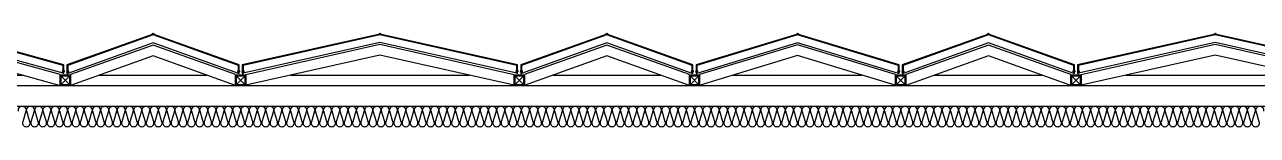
# Model space of a CAD drawing. Header units: millimetres. Extents: x -95754 to 177808, y 34455 to 150605.
# Drawn here: x 150506 to 156483, y 149005 to 149459 of the extents above; entities that cross this region are included whole.
import ezdxf

# ---------------------------------------------------------------- set-up
doc = ezdxf.new("R2010")
doc.units = ezdxf.units.MM
doc.header["$LTSCALE"] = 300
doc.linetypes.add('HID', pattern=[2.8, 1.8, -1])
for name, color, linetype in [('6FIN', 6, 'Continuous'), ('A-하지철물', 55, 'Continuous'), ('alucobond', 4, 'Continuous'), ('ISL', 251, 'Continuous'), ('mold', 4, 'Continuous'), ('SHEET', 6, 'Continuous')]:
    doc.layers.add(name, color=color, linetype=linetype)

# ---------------------------------------------------------------- blocks, each defined once
blk = doc.blocks.new('EX-1100')
at = {"layer": '6FIN', "elevation": 0}
for points in [[(3.2, 204.1), (46.8, 204.1, 0.414214), (50, 207.3), (50, 250.9, 0.414214), (46.8, 254.1), (3.2, 254.1, 0.414214), (0, 250.9), (0, 207.3, 0.414214)], [(1146.8, 204.1), (1103.2, 204.1, -0.414214), (1100, 207.3), (1100, 250.9, -0.414214), (1103.2, 254.1), (1146.8, 254.1, -0.414214), (1150, 250.9), (1150, 207.3, -0.414214)]]:
    blk.add_lwpolyline(points, format="xyb", close=True, dxfattribs=at)
at = {"layer": 'A-하지철물'}
for p, q in [((1100, 254.1), (50, 254.1)), ((923.1, 204.1), (226.9, 204.1)), ((575, 55.9), (575, 107.8))]:
    blk.add_line(p, q, dxfattribs=at)
at = {"layer": 'A-하지철물', "elevation": 0}
blk.add_lwpolyline([(1100, 201.1), (1100, 253), (575, 107.8), (50, 253), (50, 201.1), (575, 55.9)], close=True, dxfattribs=at)
at = {"layer": 'A-하지철물'}
blk.add_circle((575, 4.1), 4.07, dxfattribs=at)
at = {"layer": 'alucobond', "color": 251, "linetype": 'HID', "ltscale": 10}
for p, q in [((30.2, 185.1), (41.5, 185.1)), ((31.5, 182.4), (31.5, 187.8)), ((31.5, 186.6), (39.5, 186.6)), ((31.5, 183.6), (39.5, 183.6)), ((32, 189.3), (32.5, 189.3)), ((32, 180.9), (32.5, 180.9)), ((32.5, 180.9), (32.5, 189.3)), ((38, 182.7), (38, 187.4)), ((39.5, 182.7), (39.5, 187.4)), ((1119.8, 185.1), (1108.5, 185.1)), ((1110.5, 182.7), (1110.5, 187.4)), ((1118.5, 186.6), (1110.5, 186.6)), ((1118.5, 183.6), (1110.5, 183.6)), ((1112, 182.7), (1112, 187.4)), ((1117.5, 180.9), (1117.5, 189.3)), ((1118, 189.3), (1117.5, 189.3)), ((1118, 180.9), (1117.5, 180.9)), ((1118.5, 182.4), (1118.5, 187.8))]:
    blk.add_line(p, q, dxfattribs=at)
at = {"layer": 'alucobond'}
for p, q in [((32.5, 195.1), (36.5, 195.1)), ((1117.5, 195.1), (1113.5, 195.1))]:
    blk.add_line(p, q, dxfattribs=at)
at = {"layer": 'alucobond', "color": 251, "linetype": 'HID', "ltscale": 10, "elevation": 0}
for points in [[(32, 189.3), (31.5, 187.8)], [(32, 180.9), (31.5, 182.4)], [(36.5, 194.5), (575, 45.6), (1113.5, 194.5)], [(1118, 189.3), (1118.5, 187.8)], [(1118, 180.9), (1118.5, 182.4)]]:
    blk.add_lwpolyline(points, dxfattribs=at)
at = {"layer": 'alucobond', "elevation": 0}
for points in [[(32.5, 195.1), (32.5, 154.1), (575, 4.1), (1117.5, 154.1), (1117.5, 195.1)], [(36.5, 195.1), (36.5, 157.1), (575, 8.2), (1113.5, 157.1), (1113.5, 195.1)], [(1113.5, 195.1), (1113.5, 157.2)]]:
    blk.add_lwpolyline(points, dxfattribs=at)
at = {"layer": 'alucobond', "color": 251, "linetype": 'HID', "ltscale": 10, "elevation": 0}
for points in [[(39.5, 186.6, -0.666667), (39.5, 183.6, -1.5)], [(1110.5, 186.6, 0.666667), (1110.5, 183.6, 1.5)]]:
    blk.add_lwpolyline(points, format="xyb", dxfattribs=at)
at = {"layer": 'alucobond', "color": 251, "linetype": 'HID', "ltscale": 10}
for centre, start, end in [((38.7, 187.4), 0, 180), ((38.7, 182.7), 180, 0), ((1111.3, 187.4), 0, 180), ((1111.3, 182.7), 180, 0)]:
    blk.add_arc(centre, 0.75, start, end, dxfattribs=at)
at = {"layer": 'mold', "color": 4, "elevation": 0}
for points in [[(25, 204.1), (25, 202.6)], [(1125, 204.1), (1125, 202.6)]]:
    blk.add_lwpolyline(points, dxfattribs=at)
at = {"layer": 'SHEET', "color": 8}
for p, q in [((46.8, 250.9), (3.2, 207.3)), ((3.2, 250.9), (46.8, 207.3)), ((1103.2, 250.9), (1146.8, 207.3)), ((1146.8, 250.9), (1103.2, 207.3))]:
    blk.add_line(p, q, dxfattribs=at)
at = {"layer": 'SHEET', "color": 8, "elevation": 0}
for points in [[(3.2, 207.3), (46.8, 207.3), (46.8, 250.9), (3.2, 250.9)], [(1146.8, 207.3), (1103.2, 207.3), (1103.2, 250.9), (1146.8, 250.9)]]:
    blk.add_lwpolyline(points, close=True, dxfattribs=at)
blk = doc.blocks.new('EX-850-1')
at = {"layer": '6FIN', "elevation": 0}
for points in [[(3.2, 204.1), (46.8, 204.1, 0.414214), (50, 207.3), (50, 250.9, 0.414214), (46.8, 254.1), (3.2, 254.1, 0.414214), (0, 250.9), (0, 207.3, 0.414214)], [(896.8, 204.1), (853.2, 204.1, -0.414214), (850, 207.3), (850, 250.9, -0.414214), (853.2, 254.1), (896.8, 254.1, -0.414214), (900, 250.9), (900, 207.3, -0.414214)]]:
    blk.add_lwpolyline(points, format="xyb", close=True, dxfattribs=at)
at = {"layer": 'A-하지철물'}
for p, q in [((850, 254.1), (50, 254.1)), ((710.9, 204.1), (189.1, 204.1))]:
    blk.add_line(p, q, dxfattribs=at)
at = {"layer": 'A-하지철물', "elevation": 0}
for points in [[(49.9, 254.1), (450, 110.3), (850.1, 254.1)], [(50, 204.1), (50, 200.9), (450, 57.2), (850, 200.9), (850, 204.1)]]:
    blk.add_lwpolyline(points, dxfattribs=at)
at = {"layer": 'A-하지철물'}
blk.add_circle((450, 4.1), 4.07, dxfattribs=at)
at = {"layer": 'alucobond', "color": 251, "linetype": 'HID', "ltscale": 10}
for p, q in [((30.2, 185.1), (41.5, 185.1)), ((31.5, 182.4), (31.5, 187.8)), ((31.5, 186.6), (39.5, 186.6)), ((31.5, 183.6), (39.5, 183.6)), ((32, 189.3), (32.5, 189.3)), ((32, 180.9), (32.5, 180.9)), ((32.5, 180.9), (32.5, 189.3)), ((38, 182.7), (38, 187.4)), ((39.5, 182.7), (39.5, 187.4)), ((869.8, 185.1), (858.5, 185.1)), ((860.5, 182.7), (860.5, 187.4)), ((868.5, 186.6), (860.5, 186.6)), ((868.5, 183.6), (860.5, 183.6)), ((862, 182.7), (862, 187.4)), ((867.5, 180.9), (867.5, 189.3)), ((868, 189.3), (867.5, 189.3)), ((868, 180.9), (867.5, 180.9)), ((868.5, 182.4), (868.5, 187.8))]:
    blk.add_line(p, q, dxfattribs=at)
at = {"layer": 'alucobond'}
for p, q in [((32.5, 195.1), (36.5, 195.1)), ((867.5, 195.1), (863.5, 195.1))]:
    blk.add_line(p, q, dxfattribs=at)
at = {"layer": 'alucobond', "color": 251, "linetype": 'HID', "ltscale": 10}
for points in [[(32, 189.3), (31.5, 187.8)], [(32, 180.9), (31.5, 182.4)], [(868, 189.3), (868.5, 187.8)], [(868, 180.9), (868.5, 182.4)]]:
    blk.add_lwpolyline(points, dxfattribs=at)
at = {"layer": 'alucobond', "elevation": 0}
for points in [[(32.5, 195.1), (32.5, 154.1), (450, 4.1), (867.5, 154.1), (867.5, 195.1)], [(36.5, 195.1), (36.5, 156.9), (450, 8.3), (863.5, 156.9), (863.5, 195.1)]]:
    blk.add_lwpolyline(points, dxfattribs=at)
at = {"layer": 'alucobond', "color": 251, "linetype": 'HID', "ltscale": 10, "elevation": 0}
blk.add_lwpolyline([(36.5, 195.1), (450, 46.6), (863.5, 195.1)], dxfattribs=at)
at = {"layer": 'alucobond', "color": 251, "linetype": 'HID', "ltscale": 10}
for points in [[(39.5, 186.6, -0.666667), (39.5, 183.6, -1.5)], [(860.5, 186.6, 0.666667), (860.5, 183.6, 1.5)]]:
    blk.add_lwpolyline(points, format="xyb", dxfattribs=at)
for centre, start, end in [((38.7, 187.4), 0, 180), ((38.7, 182.7), 180, 0), ((861.3, 187.4), 0, 180), ((861.3, 182.7), 180, 0)]:
    blk.add_arc(centre, 0.75, start, end, dxfattribs=at)
at = {"layer": 'mold', "color": 4}
for points in [[(25, 204.1), (25, 202.6)], [(875, 204.1), (875, 202.6)]]:
    blk.add_lwpolyline(points, dxfattribs=at)
at = {"layer": 'SHEET', "color": 8}
for p, q in [((46.8, 250.9), (3.2, 207.3)), ((3.2, 250.9), (46.8, 207.3)), ((853.2, 250.9), (896.8, 207.3)), ((896.8, 250.9), (853.2, 207.3))]:
    blk.add_line(p, q, dxfattribs=at)
at = {"layer": 'SHEET', "color": 8, "elevation": 0}
for points in [[(3.2, 207.3), (46.8, 207.3), (46.8, 250.9), (3.2, 250.9)], [(896.8, 207.3), (853.2, 207.3), (853.2, 250.9), (896.8, 250.9)]]:
    blk.add_lwpolyline(points, close=True, dxfattribs=at)
blk = doc.blocks.new('EX-1350')
at = {"layer": '6FIN', "elevation": 0}
for points in [[(3.2, 204.1), (46.8, 204.1, 0.414214), (50, 207.3), (50, 250.9, 0.414214), (46.8, 254.1), (3.2, 254.1, 0.414214), (0, 250.9), (0, 207.3, 0.414214)], [(1396.8, 204.1), (1353.2, 204.1, -0.414214), (1350, 207.3), (1350, 250.9, -0.414214), (1353.2, 254.1), (1396.8, 254.1, -0.414214), (1400, 250.9), (1400, 207.3, -0.414214)]]:
    blk.add_lwpolyline(points, format="xyb", close=True, dxfattribs=at)
at = {"layer": 'A-하지철물'}
for p, q in [((1350, 254.1), (50, 254.1)), ((1133.9, 204.1), (266.1, 204.1))]:
    blk.add_line(p, q, dxfattribs=at)
at = {"layer": 'A-하지철물', "elevation": 0}
for points in [[(49.7, 252.7), (700, 106.6), (1350.3, 252.7)], [(50, 254.1), (50, 201.4), (700, 55.3), (1350, 201.4), (1350, 254.1)]]:
    blk.add_lwpolyline(points, dxfattribs=at)
at = {"layer": 'A-하지철물'}
blk.add_circle((700, 4.1), 4.07, dxfattribs=at)
at = {"layer": 'alucobond', "color": 251, "linetype": 'HID', "ltscale": 10}
for p, q in [((30.2, 185.1), (41.5, 185.1)), ((31.5, 182.4), (31.5, 187.8)), ((31.5, 186.6), (39.5, 186.6)), ((31.5, 183.6), (39.5, 183.6)), ((32, 189.3), (32.5, 189.3)), ((32, 180.9), (32.5, 180.9)), ((32.5, 180.9), (32.5, 189.3)), ((38, 182.7), (38, 187.4)), ((39.5, 182.7), (39.5, 187.4)), ((1369.8, 185.1), (1358.5, 185.1)), ((1360.5, 182.7), (1360.5, 187.4)), ((1368.5, 186.6), (1360.5, 186.6)), ((1368.5, 183.6), (1360.5, 183.6)), ((1362, 182.7), (1362, 187.4)), ((1367.5, 180.9), (1367.5, 189.3)), ((1368, 189.3), (1367.5, 189.3)), ((1368, 180.9), (1367.5, 180.9)), ((1368.5, 182.4), (1368.5, 187.8))]:
    blk.add_line(p, q, dxfattribs=at)
at = {"layer": 'alucobond'}
for p, q in [((32.5, 195.1), (36.5, 195.1)), ((1367.5, 195.1), (1363.5, 195.1))]:
    blk.add_line(p, q, dxfattribs=at)
at = {"layer": 'alucobond', "color": 251, "linetype": 'HID', "ltscale": 10, "elevation": 0}
for points in [[(32, 189.3), (31.5, 187.8)], [(32, 180.9), (31.5, 182.4)], [(36.5, 194.2), (700, 45.1), (1363.5, 194.2)], [(1368, 189.3), (1368.5, 187.8)], [(1368, 180.9), (1368.5, 182.4)]]:
    blk.add_lwpolyline(points, dxfattribs=at)
at = {"layer": 'alucobond', "elevation": 0}
for points in [[(32.5, 195.1), (32.5, 154.1), (700, 4.1), (1367.5, 154.1), (1367.5, 195.1)], [(36.5, 195.1), (36.5, 157.3), (700, 8.2), (1363.5, 157.3), (1363.5, 195.1)]]:
    blk.add_lwpolyline(points, dxfattribs=at)
at = {"layer": 'alucobond', "color": 251, "linetype": 'HID', "ltscale": 10, "elevation": 0}
for points in [[(39.5, 186.6, -0.666667), (39.5, 183.6, -1.5)], [(1360.5, 186.6, 0.666667), (1360.5, 183.6, 1.5)]]:
    blk.add_lwpolyline(points, format="xyb", dxfattribs=at)
at = {"layer": 'alucobond', "color": 251, "linetype": 'HID', "ltscale": 10}
for centre, start, end in [((38.7, 187.4), 0, 180), ((38.7, 182.7), 180, 0), ((1361.3, 187.4), 0, 180), ((1361.3, 182.7), 180, 0)]:
    blk.add_arc(centre, 0.75, start, end, dxfattribs=at)
at = {"layer": 'mold', "color": 4, "elevation": 0}
for points in [[(25, 204.1), (25, 202.6)], [(1375, 204.1), (1375, 202.6)]]:
    blk.add_lwpolyline(points, dxfattribs=at)
at = {"layer": 'SHEET', "color": 8}
for p, q in [((46.8, 250.9), (3.2, 207.3)), ((3.2, 250.9), (46.8, 207.3)), ((1353.2, 250.9), (1396.8, 207.3)), ((1396.8, 250.9), (1353.2, 207.3))]:
    blk.add_line(p, q, dxfattribs=at)
at = {"layer": 'SHEET', "color": 8, "elevation": 0}
for points in [[(3.2, 207.3), (46.8, 207.3), (46.8, 250.9), (3.2, 250.9)], [(1396.8, 207.3), (1353.2, 207.3), (1353.2, 250.9), (1396.8, 250.9)]]:
    blk.add_lwpolyline(points, close=True, dxfattribs=at)
blk = doc.blocks.new('EX-1000')
at = {"layer": '6FIN', "elevation": 0}
for points in [[(3.2, 204.1), (46.8, 204.1, 0.414214), (50, 207.3), (50, 250.9, 0.414214), (46.8, 254.1), (3.2, 254.1, 0.414214), (0, 250.9), (0, 207.3, 0.414214)], [(1046.8, 204.1), (1003.2, 204.1, -0.414214), (1000, 207.3), (1000, 250.9, -0.414214), (1003.2, 254.1), (1046.8, 254.1, -0.414214), (1050, 250.9), (1050, 207.3, -0.414214)]]:
    blk.add_lwpolyline(points, format="xyb", close=True, dxfattribs=at)
at = {"layer": 'A-하지철물'}
for p, q in [((1000, 254.1), (50, 254.1)), ((838.4, 204.1), (211.6, 204.1))]:
    blk.add_line(p, q, dxfattribs=at)
at = {"layer": 'A-하지철물', "elevation": 0}
for points in [[(47.4, 254.1), (525, 108.6), (1002.6, 254.1)], [(50, 204.1), (50, 201), (525, 56.3), (1000, 201), (1000, 204.1)]]:
    blk.add_lwpolyline(points, dxfattribs=at)
at = {"layer": 'A-하지철물'}
blk.add_circle((525, 4.1), 4.07, dxfattribs=at)
at = {"layer": 'alucobond', "color": 251, "linetype": 'HID', "ltscale": 10}
for p, q in [((30.2, 185.1), (41.5, 185.1)), ((31.5, 182.4), (31.5, 187.8)), ((31.5, 186.6), (39.5, 186.6)), ((31.5, 183.6), (39.5, 183.6)), ((32, 189.3), (32.5, 189.3)), ((32, 180.9), (32.5, 180.9)), ((32.5, 180.9), (32.5, 189.3)), ((38, 182.7), (38, 187.4)), ((39.5, 182.7), (39.5, 187.4)), ((1019.8, 185.1), (1008.5, 185.1)), ((1010.5, 182.7), (1010.5, 187.4)), ((1018.5, 186.6), (1010.5, 186.6)), ((1018.5, 183.6), (1010.5, 183.6)), ((1012, 182.7), (1012, 187.4)), ((1017.5, 180.9), (1017.5, 189.3)), ((1018, 189.3), (1017.5, 189.3)), ((1018, 180.9), (1017.5, 180.9)), ((1018.5, 182.4), (1018.5, 187.8))]:
    blk.add_line(p, q, dxfattribs=at)
at = {"layer": 'alucobond'}
for p, q in [((32.5, 195.1), (36.5, 195.1)), ((1017.5, 195.1), (1013.5, 195.1))]:
    blk.add_line(p, q, dxfattribs=at)
at = {"layer": 'alucobond', "color": 251, "linetype": 'HID', "ltscale": 10, "elevation": 0}
for points in [[(32, 189.3), (31.5, 187.8)], [(32, 180.9), (31.5, 182.4)], [(36.5, 194.7), (525, 45.9), (1013.5, 194.7)], [(1018, 189.3), (1018.5, 187.8)], [(1018, 180.9), (1018.5, 182.4)]]:
    blk.add_lwpolyline(points, dxfattribs=at)
at = {"layer": 'alucobond', "elevation": 0}
for points in [[(32.5, 195.1), (32.5, 154.1), (525, 4.1), (1017.5, 154.1), (1017.5, 195.1)], [(36.5, 195.1), (36.5, 157), (525, 8.3), (1013.5, 157), (1013.5, 195.1)], [(1013.5, 195.1), (1013.5, 157.2)]]:
    blk.add_lwpolyline(points, dxfattribs=at)
at = {"layer": 'alucobond', "color": 251, "linetype": 'HID', "ltscale": 10, "elevation": 0}
for points in [[(39.5, 186.6, -0.666667), (39.5, 183.6, -1.5)], [(1010.5, 186.6, 0.666667), (1010.5, 183.6, 1.5)]]:
    blk.add_lwpolyline(points, format="xyb", dxfattribs=at)
at = {"layer": 'alucobond', "color": 251, "linetype": 'HID', "ltscale": 10}
for centre, start, end in [((38.7, 187.4), 0, 180), ((38.7, 182.7), 180, 0), ((1011.3, 187.4), 0, 180), ((1011.3, 182.7), 180, 0)]:
    blk.add_arc(centre, 0.75, start, end, dxfattribs=at)
at = {"layer": 'mold', "color": 4, "elevation": 0}
for points in [[(25, 204.1), (25, 202.6)], [(1025, 204.1), (1025, 202.6)]]:
    blk.add_lwpolyline(points, dxfattribs=at)
at = {"layer": 'SHEET', "color": 8}
for p, q in [((46.8, 250.9), (3.2, 207.3)), ((3.2, 250.9), (46.8, 207.3)), ((1003.2, 250.9), (1046.8, 207.3)), ((1046.8, 250.9), (1003.2, 207.3))]:
    blk.add_line(p, q, dxfattribs=at)
at = {"layer": 'SHEET', "color": 8, "elevation": 0}
for points in [[(3.2, 207.3), (46.8, 207.3), (46.8, 250.9), (3.2, 250.9)], [(1046.8, 207.3), (1003.2, 207.3), (1003.2, 250.9), (1046.8, 250.9)]]:
    blk.add_lwpolyline(points, close=True, dxfattribs=at)

msp = doc.modelspace()

# ---------------------------------------------------------------- linework, layer by layer
at = {"layer": 'ISL', "elevation": 0}
msp.add_lwpolyline([(101753.6, 149105), (168578.6, 149105)], dxfattribs=at)
msp.add_lwpolyline([(150476.3, 149080.8, -1.372593), (150511.6, 149080.8), (150496.3, 149029.3, 0.509267), (150514, 149005, 0.509267), (150531.6, 149029.3), (150516.3, 149080.8, -1.372593), (150551.6, 149080.8), (150536.3, 149029.3, 0.509267), (150554, 149005, 0.509267), (150571.6, 149029.3), (150556.3, 149080.8, -1.372593), (150591.6, 149080.8), (150576.3, 149029.3, 0.509267), (150594, 149005, 0.509267), (150611.6, 149029.3), (150596.3, 149080.8, -1.372593), (150631.6, 149080.8), (150616.3, 149029.3, 0.509267), (150634, 149005, 0.509267), (150651.6, 149029.3), (150636.3, 149080.8, -1.372593), (150671.6, 149080.8), (150656.3, 149029.3, 0.509267), (150674, 149005, 0.509267), (150691.6, 149029.3), (150676.3, 149080.8, -1.372593), (150711.6, 149080.8), (150696.3, 149029.3, 0.509267), (150714, 149005, 0.509267), (150731.6, 149029.3), (150716.3, 149080.8, -1.372593), (150751.6, 149080.8), (150736.3, 149029.3, 0.509267), (150754, 149005, 0.509267), (150771.6, 149029.3), (150756.3, 149080.8, -1.372593), (150791.6, 149080.8), (150776.3, 149029.3, 0.509267), (150794, 149005, 0.509267), (150811.6, 149029.3), (150796.3, 149080.8, -1.372593), (150831.6, 149080.8), (150816.3, 149029.3, 0.509267), (150834, 149005, 0.509267), (150851.6, 149029.3), (150836.3, 149080.8, -1.372593), (150871.6, 149080.8), (150856.3, 149029.3, 0.509267), (150874, 149005, 0.509267), (150891.6, 149029.3), (150876.3, 149080.8, -1.372593), (150911.6, 149080.8), (150896.3, 149029.3, 0.509267), (150914, 149005, 0.509267), (150931.6, 149029.3), (150916.3, 149080.8, -1.372593), (150951.6, 149080.8), (150936.3, 149029.3, 0.509267), (150954, 149005, 0.509267), (150971.6, 149029.3), (150956.3, 149080.8, -1.372593), (150991.6, 149080.8), (150976.3, 149029.3, 0.509267), (150994, 149005, 0.509267), (151011.6, 149029.3), (150996.3, 149080.8, -1.372593), (151031.6, 149080.8), (151016.3, 149029.3, 0.509267), (151034, 149005, 0.509267), (151051.6, 149029.3), (151036.3, 149080.8, -1.372593), (151071.6, 149080.8), (151056.3, 149029.3, 0.509267), (151074, 149005, 0.509267), (151091.6, 149029.3), (151076.3, 149080.8, -1.372593), (151111.6, 149080.8), (151096.3, 149029.3, 0.509267), (151114, 149005, 0.509267), (151131.6, 149029.3), (151116.3, 149080.8, -1.372593), (151151.6, 149080.8), (151136.3, 149029.3, 0.509267), (151154, 149005, 0.509267), (151171.6, 149029.3), (151156.3, 149080.8, -1.372593), (151191.6, 149080.8), (151176.3, 149029.3, 0.509267), (151194, 149005, 0.509267), (151211.6, 149029.3), (151196.3, 149080.8, -1.372593), (151231.6, 149080.8), (151216.3, 149029.3, 0.509267), (151234, 149005, 0.509267), (151251.6, 149029.3), (151236.3, 149080.8, -1.372593), (151271.6, 149080.8), (151256.3, 149029.3, 0.509267), (151274, 149005, 0.509267), (151291.6, 149029.3), (151276.3, 149080.8, -1.372593), (151311.6, 149080.8), (151296.3, 149029.3, 0.509267), (151314, 149005, 0.509267), (151331.6, 149029.3), (151316.3, 149080.8, -1.372593), (151351.6, 149080.8), (151336.3, 149029.3, 0.509267), (151354, 149005, 0.509267), (151371.6, 149029.3), (151356.3, 149080.8, -1.372593), (151391.6, 149080.8), (151376.3, 149029.3, 0.509267), (151394, 149005, 0.509267), (151411.6, 149029.3), (151396.3, 149080.8, -1.372593), (151431.6, 149080.8), (151416.3, 149029.3, 0.509267), (151434, 149005, 0.509267), (151451.6, 149029.3), (151436.3, 149080.8, -1.372593), (151471.6, 149080.8), (151456.3, 149029.3, 0.509267), (151474, 149005, 0.509267), (151491.6, 149029.3), (151476.3, 149080.8, -1.372593), (151511.6, 149080.8), (151496.3, 149029.3, 0.509267), (151514, 149005, 0.509267), (151531.6, 149029.3), (151516.3, 149080.8, -1.372593), (151551.6, 149080.8), (151536.3, 149029.3, 0.509267), (151554, 149005, 0.509267), (151571.6, 149029.3), (151556.3, 149080.8, -1.372593), (151591.6, 149080.8), (151576.3, 149029.3, 0.509267), (151594, 149005, 0.509267), (151611.6, 149029.3), (151596.3, 149080.8, -1.372593), (151631.6, 149080.8), (151616.3, 149029.3, 0.509267), (151634, 149005, 0.509267), (151651.6, 149029.3), (151636.3, 149080.8, -1.372593), (151671.6, 149080.8), (151656.3, 149029.3, 0.509267), (151674, 149005, 0.509267), (151691.6, 149029.3), (151676.3, 149080.8, -1.372593), (151711.6, 149080.8), (151696.3, 149029.3, 0.509267), (151714, 149005, 0.509267), (151731.6, 149029.3), (151716.3, 149080.8, -1.372593), (151751.6, 149080.8), (151736.3, 149029.3, 0.509267), (151754, 149005, 0.509267), (151771.6, 149029.3), (151756.3, 149080.8, -1.372593), (151791.6, 149080.8), (151776.3, 149029.3, 0.509267), (151794, 149005, 0.509267), (151811.6, 149029.3), (151796.3, 149080.8, -1.372593), (151831.6, 149080.8), (151816.3, 149029.3, 0.509267), (151834, 149005, 0.509267), (151851.6, 149029.3), (151836.3, 149080.8, -1.372593), (151871.6, 149080.8), (151856.3, 149029.3, 0.509267), (151874, 149005, 0.509267), (151891.6, 149029.3), (151876.3, 149080.8, -1.372593), (151911.6, 149080.8), (151896.3, 149029.3, 0.509267), (151914, 149005, 0.509267), (151931.6, 149029.3), (151916.3, 149080.8, -1.372593), (151951.6, 149080.8), (151936.3, 149029.3, 0.509267), (151954, 149005, 0.509267), (151971.6, 149029.3), (151956.3, 149080.8, -1.372593), (151991.6, 149080.8), (151976.3, 149029.3, 0.509267), (151994, 149005, 0.509267), (152011.6, 149029.3), (151996.3, 149080.8, -1.372593), (152031.6, 149080.8), (152016.3, 149029.3, 0.509267), (152034, 149005, 0.509267), (152051.6, 149029.3), (152036.3, 149080.8, -1.372593), (152071.6, 149080.8), (152056.3, 149029.3, 0.509267), (152074, 149005, 0.509267), (152091.6, 149029.3), (152076.3, 149080.8, -1.372593), (152111.6, 149080.8), (152096.3, 149029.3, 0.509267), (152114, 149005, 0.509267), (152131.6, 149029.3), (152116.3, 149080.8, -1.372593), (152151.6, 149080.8), (152136.3, 149029.3, 0.509267), (152154, 149005, 0.509267), (152171.6, 149029.3), (152156.3, 149080.8, -1.372593), (152191.6, 149080.8), (152176.3, 149029.3, 0.509267), (152194, 149005, 0.509267), (152211.6, 149029.3), (152196.3, 149080.8, -1.372593), (152231.6, 149080.8), (152216.3, 149029.3, 0.509267), (152234, 149005, 0.509267), (152251.6, 149029.3), (152236.3, 149080.8, -1.372593), (152271.6, 149080.8), (152256.3, 149029.3, 0.509267), (152274, 149005, 0.509267), (152291.6, 149029.3), (152276.3, 149080.8, -1.372593), (152311.6, 149080.8), (152296.3, 149029.3, 0.509267), (152314, 149005, 0.509267), (152331.6, 149029.3), (152316.3, 149080.8, -1.372593), (152351.6, 149080.8), (152336.3, 149029.3, 0.509267), (152354, 149005, 0.509267), (152371.6, 149029.3), (152356.3, 149080.8, -1.372593), (152391.6, 149080.8), (152376.3, 149029.3, 0.509267), (152394, 149005, 0.509267), (152411.6, 149029.3), (152396.3, 149080.8, -1.372593), (152431.6, 149080.8), (152416.3, 149029.3, 0.509267), (152434, 149005, 0.509267), (152451.6, 149029.3), (152436.3, 149080.8, -1.372593), (152471.6, 149080.8), (152456.3, 149029.3, 0.509267), (152474, 149005, 0.509267), (152491.6, 149029.3), (152476.3, 149080.8, -1.372593), (152511.6, 149080.8), (152496.3, 149029.3, 0.509267), (152514, 149005, 0.509267), (152531.6, 149029.3), (152516.3, 149080.8, -1.372593), (152551.6, 149080.8), (152536.3, 149029.3, 0.509267), (152554, 149005, 0.509267), (152571.6, 149029.3), (152556.3, 149080.8, -1.372593), (152591.6, 149080.8), (152576.3, 149029.3, 0.509267), (152594, 149005, 0.509267), (152611.6, 149029.3), (152596.3, 149080.8, -1.372593), (152631.6, 149080.8), (152616.3, 149029.3, 0.509267), (152634, 149005, 0.509267), (152651.6, 149029.3), (152636.3, 149080.8, -1.372593), (152671.6, 149080.8), (152656.3, 149029.3, 0.509267), (152674, 149005, 0.509267), (152691.6, 149029.3), (152676.3, 149080.8, -1.372593), (152711.6, 149080.8), (152696.3, 149029.3, 0.509267), (152714, 149005, 0.509267), (152731.6, 149029.3), (152716.3, 149080.8, -1.372593), (152751.6, 149080.8), (152736.3, 149029.3, 0.509267), (152754, 149005, 0.509267), (152771.6, 149029.3), (152756.3, 149080.8, -1.372593), (152791.6, 149080.8), (152776.3, 149029.3, 0.509267), (152794, 149005, 0.509267), (152811.6, 149029.3), (152796.3, 149080.8, -1.372593), (152831.6, 149080.8), (152816.3, 149029.3, 0.509267), (152834, 149005, 0.509267), (152851.6, 149029.3), (152836.3, 149080.8, -1.372593), (152871.6, 149080.8), (152856.3, 149029.3, 0.509267), (152874, 149005, 0.509267), (152891.6, 149029.3), (152876.3, 149080.8, -1.372593), (152911.6, 149080.8), (152896.3, 149029.3, 0.509267), (152914, 149005, 0.509267), (152931.6, 149029.3), (152916.3, 149080.8, -1.372593), (152951.6, 149080.8), (152936.3, 149029.3, 0.509267), (152954, 149005, 0.509267), (152971.6, 149029.3), (152956.3, 149080.8, -1.372593), (152991.6, 149080.8), (152976.3, 149029.3, 0.509267), (152994, 149005, 0.509267), (153011.6, 149029.3), (152996.3, 149080.8, -1.372593), (153031.6, 149080.8), (153016.3, 149029.3, 0.509267), (153034, 149005, 0.509267), (153051.6, 149029.3), (153036.3, 149080.8, -1.372593), (153071.6, 149080.8), (153056.3, 149029.3, 0.509267), (153074, 149005, 0.509267), (153091.6, 149029.3), (153076.3, 149080.8, -1.372593), (153111.6, 149080.8), (153096.3, 149029.3, 0.509267), (153114, 149005, 0.509267), (153131.6, 149029.3), (153116.3, 149080.8, -1.372593), (153151.6, 149080.8), (153136.3, 149029.3, 0.509267), (153154, 149005, 0.509267), (153171.6, 149029.3), (153156.3, 149080.8, -1.372593), (153191.6, 149080.8), (153176.3, 149029.3, 0.509267), (153194, 149005, 0.509267), (153211.6, 149029.3), (153196.3, 149080.8, -1.372593), (153231.6, 149080.8), (153216.3, 149029.3, 0.509267), (153234, 149005, 0.509267), (153251.6, 149029.3), (153236.3, 149080.8, -1.372593), (153271.6, 149080.8), (153256.3, 149029.3, 0.509267), (153274, 149005, 0.509267), (153291.6, 149029.3), (153276.3, 149080.8, -1.372593), (153311.6, 149080.8), (153296.3, 149029.3, 0.509267), (153314, 149005, 0.509267), (153331.6, 149029.3), (153316.3, 149080.8, -1.372593), (153351.6, 149080.8), (153336.3, 149029.3, 0.509267), (153354, 149005, 0.509267), (153371.6, 149029.3), (153356.3, 149080.8, -1.372593), (153391.6, 149080.8), (153376.3, 149029.3, 0.509267), (153394, 149005, 0.509267), (153411.6, 149029.3), (153396.3, 149080.8, -1.372593), (153431.6, 149080.8), (153416.3, 149029.3, 0.509267), (153434, 149005, 0.509267), (153451.6, 149029.3), (153436.3, 149080.8, -1.372593), (153471.6, 149080.8), (153456.3, 149029.3, 0.509267), (153474, 149005, 0.509267), (153491.6, 149029.3), (153476.3, 149080.8, -1.372593), (153511.6, 149080.8), (153496.3, 149029.3, 0.509267), (153514, 149005, 0.509267), (153531.6, 149029.3), (153516.3, 149080.8, -1.372593), (153551.6, 149080.8), (153536.3, 149029.3, 0.509267), (153554, 149005, 0.509267), (153571.6, 149029.3), (153556.3, 149080.8, -1.372593), (153591.6, 149080.8), (153576.3, 149029.3, 0.509267), (153594, 149005, 0.509267), (153611.6, 149029.3), (153596.3, 149080.8, -1.372593), (153631.6, 149080.8), (153616.3, 149029.3, 0.509267), (153634, 149005, 0.509267), (153651.6, 149029.3), (153636.3, 149080.8, -1.372593), (153671.6, 149080.8), (153656.3, 149029.3, 0.509267), (153674, 149005, 0.509267), (153691.6, 149029.3), (153676.3, 149080.8, -1.372593), (153711.6, 149080.8), (153696.3, 149029.3, 0.509267), (153714, 149005, 0.509267), (153731.6, 149029.3), (153716.3, 149080.8, -1.372593), (153751.6, 149080.8), (153736.3, 149029.3, 0.509267), (153754, 149005, 0.509267), (153771.6, 149029.3), (153756.3, 149080.8, -1.372593), (153791.6, 149080.8), (153776.3, 149029.3, 0.509267), (153794, 149005, 0.509267), (153811.6, 149029.3), (153796.3, 149080.8, -1.372593), (153831.6, 149080.8), (153816.3, 149029.3, 0.509267), (153834, 149005, 0.509267), (153851.6, 149029.3), (153836.3, 149080.8, -1.372593), (153871.6, 149080.8), (153856.3, 149029.3, 0.509267), (153874, 149005, 0.509267), (153891.6, 149029.3), (153876.3, 149080.8, -1.372593), (153911.6, 149080.8), (153896.3, 149029.3, 0.509267), (153914, 149005, 0.509267), (153931.6, 149029.3), (153916.3, 149080.8, -1.372593), (153951.6, 149080.8), (153936.3, 149029.3, 0.509267), (153954, 149005, 0.509267), (153971.6, 149029.3), (153956.3, 149080.8, -1.372593), (153991.6, 149080.8), (153976.3, 149029.3, 0.509267), (153994, 149005, 0.509267), (154011.6, 149029.3), (153996.3, 149080.8, -1.372593), (154031.6, 149080.8), (154016.3, 149029.3, 0.509267), (154034, 149005, 0.509267), (154051.6, 149029.3), (154036.3, 149080.8, -1.372593), (154071.6, 149080.8), (154056.3, 149029.3, 0.509267), (154074, 149005, 0.509267), (154091.6, 149029.3), (154076.3, 149080.8, -1.372593), (154111.6, 149080.8), (154096.3, 149029.3, 0.509267), (154114, 149005, 0.509267), (154131.6, 149029.3), (154116.3, 149080.8, -1.372593), (154151.6, 149080.8), (154136.3, 149029.3, 0.509267), (154154, 149005, 0.509267), (154171.6, 149029.3), (154156.3, 149080.8, -1.372593), (154191.6, 149080.8), (154176.3, 149029.3, 0.509267), (154194, 149005, 0.509267), (154211.6, 149029.3), (154196.3, 149080.8, -1.372593), (154231.7, 149080.8), (154216.3, 149029.3, 0.509267), (154234, 149005, 0.509267), (154251.7, 149029.3), (154236.3, 149080.8, -1.372593), (154271.7, 149080.8), (154256.3, 149029.3, 0.509267), (154274, 149005, 0.509267), (154291.7, 149029.3), (154276.3, 149080.8, -1.372593), (154311.7, 149080.8), (154296.3, 149029.3, 0.509267), (154314, 149005, 0.509267), (154331.7, 149029.3), (154316.3, 149080.8, -1.372593), (154351.7, 149080.8), (154336.3, 149029.3, 0.509267), (154354, 149005, 0.509267), (154371.7, 149029.3), (154356.3, 149080.8, -1.372593), (154391.7, 149080.8), (154376.3, 149029.3, 0.509267), (154394, 149005, 0.509267), (154411.7, 149029.3), (154396.3, 149080.8, -1.372593), (154431.7, 149080.8), (154416.3, 149029.3, 0.509267), (154434, 149005, 0.509267), (154451.7, 149029.3), (154436.3, 149080.8, -1.372593), (154471.7, 149080.8), (154456.3, 149029.3, 0.509267), (154474, 149005, 0.509267), (154491.7, 149029.3), (154476.3, 149080.8, -1.372593), (154511.7, 149080.8), (154496.3, 149029.3, 0.509267), (154514, 149005, 0.509267), (154531.7, 149029.3), (154516.3, 149080.8, -1.372593), (154551.7, 149080.8), (154536.3, 149029.3, 0.509267), (154554, 149005, 0.509267), (154571.7, 149029.3), (154556.3, 149080.8, -1.372593), (154591.7, 149080.8), (154576.3, 149029.3, 0.509267), (154594, 149005, 0.509267), (154611.7, 149029.3), (154596.3, 149080.8, -1.372593), (154631.7, 149080.8), (154616.3, 149029.3, 0.509267), (154634, 149005, 0.509267), (154651.7, 149029.3), (154636.3, 149080.8, -1.372593), (154671.7, 149080.8), (154656.3, 149029.3, 0.509267), (154674, 149005, 0.509267), (154691.7, 149029.3), (154676.3, 149080.8, -1.372593), (154711.7, 149080.8), (154696.3, 149029.3, 0.509267), (154714, 149005, 0.509267), (154731.7, 149029.3), (154716.3, 149080.8, -1.372593), (154751.7, 149080.8), (154736.3, 149029.3, 0.509267), (154754, 149005, 0.509267), (154771.7, 149029.3), (154756.3, 149080.8, -1.372593), (154791.7, 149080.8), (154776.3, 149029.3, 0.509267), (154794, 149005, 0.509267), (154811.7, 149029.3), (154796.3, 149080.8, -1.372593), (154831.7, 149080.8), (154816.3, 149029.3, 0.509267), (154834, 149005, 0.509267), (154851.7, 149029.3), (154836.3, 149080.8, -1.372593), (154871.7, 149080.8), (154856.3, 149029.3, 0.509267), (154874, 149005, 0.509267), (154891.7, 149029.3), (154876.3, 149080.8, -1.372593), (154911.7, 149080.8), (154896.3, 149029.3, 0.509267), (154914, 149005, 0.509267), (154931.7, 149029.3), (154916.3, 149080.8, -1.372593), (154951.7, 149080.8), (154936.3, 149029.3, 0.509267), (154954, 149005, 0.509267), (154971.7, 149029.3), (154956.3, 149080.8, -1.372593), (154991.7, 149080.8), (154976.3, 149029.3, 0.509267), (154994, 149005, 0.509267), (155011.7, 149029.3), (154996.3, 149080.8, -1.372593), (155031.7, 149080.8), (155016.3, 149029.3, 0.509267), (155034, 149005, 0.509267), (155051.7, 149029.3), (155036.3, 149080.8, -1.372593), (155071.7, 149080.8), (155056.3, 149029.3, 0.509267), (155074, 149005, 0.509267), (155091.7, 149029.3), (155076.3, 149080.8, -1.372593), (155111.7, 149080.8), (155096.3, 149029.3, 0.509267), (155114, 149005, 0.509267), (155131.7, 149029.3), (155116.3, 149080.8, -1.372593), (155151.7, 149080.8), (155136.3, 149029.3, 0.509267), (155154, 149005, 0.509267), (155171.7, 149029.3), (155156.3, 149080.8, -1.372593), (155191.7, 149080.8), (155176.3, 149029.3, 0.509267), (155194, 149005, 0.509267), (155211.7, 149029.3), (155196.3, 149080.8, -1.372593), (155231.7, 149080.8), (155216.3, 149029.3, 0.509267), (155234, 149005, 0.509267), (155251.7, 149029.3), (155236.3, 149080.8, -1.372593), (155271.7, 149080.8), (155256.3, 149029.3, 0.509267), (155274, 149005, 0.509267), (155291.7, 149029.3), (155276.3, 149080.8, -1.372593), (155311.7, 149080.8), (155296.3, 149029.3, 0.509267), (155314, 149005, 0.509267), (155331.7, 149029.3), (155316.3, 149080.8, -1.372593), (155351.7, 149080.8), (155336.3, 149029.3, 0.509267), (155354, 149005, 0.509267), (155371.7, 149029.3), (155356.3, 149080.8, -1.372593), (155391.7, 149080.8), (155376.3, 149029.3, 0.509267), (155394, 149005, 0.509267), (155411.7, 149029.3), (155396.3, 149080.8, -1.372593), (155431.7, 149080.8), (155416.3, 149029.3, 0.509267), (155434, 149005, 0.509267), (155451.7, 149029.3), (155436.3, 149080.8, -1.372593), (155471.7, 149080.8), (155456.3, 149029.3, 0.509267), (155474, 149005, 0.509267), (155491.7, 149029.3), (155476.3, 149080.8, -1.372593), (155511.7, 149080.8), (155496.3, 149029.3, 0.509267), (155514, 149005, 0.509267), (155531.7, 149029.3), (155516.3, 149080.8, -1.372593), (155551.7, 149080.8), (155536.3, 149029.3, 0.509267), (155554, 149005, 0.509267), (155571.7, 149029.3), (155556.3, 149080.8, -1.372593), (155591.7, 149080.8), (155576.3, 149029.3, 0.509267), (155594, 149005, 0.509267), (155611.7, 149029.3), (155596.3, 149080.8, -1.372593), (155631.7, 149080.8), (155616.3, 149029.3, 0.509267), (155634, 149005, 0.509267), (155651.7, 149029.3), (155636.3, 149080.8, -1.372593), (155671.7, 149080.8), (155656.3, 149029.3, 0.509267), (155674, 149005, 0.509267), (155691.7, 149029.3), (155676.3, 149080.8, -1.372593), (155711.7, 149080.8), (155696.3, 149029.3, 0.509267), (155714, 149005, 0.509267), (155731.7, 149029.3), (155716.3, 149080.8, -1.372593), (155751.7, 149080.8), (155736.3, 149029.3, 0.509267), (155754, 149005, 0.509267), (155771.7, 149029.3), (155756.3, 149080.8, -1.372593), (155791.7, 149080.8), (155776.3, 149029.3, 0.509267), (155794, 149005, 0.509267), (155811.7, 149029.3), (155796.3, 149080.8, -1.372593), (155831.7, 149080.8), (155816.3, 149029.3, 0.509267), (155834, 149005, 0.509267), (155851.7, 149029.3), (155836.3, 149080.8, -1.372593), (155871.7, 149080.8), (155856.3, 149029.3, 0.509267), (155874, 149005, 0.509267), (155891.7, 149029.3), (155876.3, 149080.8, -1.372593), (155911.7, 149080.8), (155896.3, 149029.3, 0.509267), (155914, 149005, 0.509267), (155931.7, 149029.3), (155916.3, 149080.8, -1.372593), (155951.7, 149080.8), (155936.3, 149029.3, 0.509267), (155954, 149005, 0.509267), (155971.7, 149029.3), (155956.3, 149080.8, -1.372593), (155991.7, 149080.8), (155976.3, 149029.3, 0.509267), (155994, 149005, 0.509267), (156011.7, 149029.3), (155996.3, 149080.8, -1.372593), (156031.7, 149080.8), (156016.3, 149029.3, 0.509267), (156034, 149005, 0.509267), (156051.7, 149029.3), (156036.3, 149080.8, -1.372593), (156071.7, 149080.8), (156056.3, 149029.3, 0.509267), (156074, 149005, 0.509267), (156091.7, 149029.3), (156076.3, 149080.8, -1.372593), (156111.7, 149080.8), (156096.3, 149029.3, 0.509267), (156114, 149005, 0.509267), (156131.7, 149029.3), (156116.3, 149080.8, -1.372593), (156151.7, 149080.8), (156136.3, 149029.3, 0.509267), (156154, 149005, 0.509267), (156171.7, 149029.3), (156156.3, 149080.8, -1.372593), (156191.7, 149080.8), (156176.3, 149029.3, 0.509267), (156194, 149005, 0.509267), (156211.7, 149029.3), (156196.3, 149080.8, -1.372593), (156231.7, 149080.8), (156216.3, 149029.3, 0.509267), (156234, 149005, 0.509267), (156251.7, 149029.3), (156236.3, 149080.8, -1.372593), (156271.7, 149080.8), (156256.3, 149029.3, 0.509267), (156274, 149005, 0.509267), (156291.7, 149029.3), (156276.3, 149080.8, -1.372593), (156311.7, 149080.8), (156296.3, 149029.3, 0.509267), (156314, 149005, 0.509267), (156331.7, 149029.3), (156316.3, 149080.8, -1.372593), (156351.7, 149080.8), (156336.3, 149029.3, 0.509267), (156354, 149005, 0.509267), (156371.7, 149029.3), (156356.3, 149080.8, -1.372593), (156391.7, 149080.8), (156376.3, 149029.3, 0.509267), (156394, 149005, 0.509267), (156411.7, 149029.3), (156396.3, 149080.8, -1.372593), (156431.7, 149080.8), (156416.3, 149029.3, 0.509267), (156434, 149005, 0.509267), (156451.7, 149029.3), (156436.3, 149080.8, -1.372593), (156471.7, 149080.8), (156456.3, 149029.3, 0.509267), (156474, 149005, 0.509267), (156491.7, 149029.3), (156476.3, 149080.8, -1.372593), (156511.7, 149080.8)], format="xyb", dxfattribs=at)

# ---------------------------------------------------------------- block references
at = {"layer": 'A-하지철물', "rotation": 180}
for name, p in [('EX-1100', (150728.6, 149459.1)), ('EX-850-1', (151578.6, 149459.1)), ('EX-1350', (152928.6, 149459.1)), ('EX-850-1', (153778.6, 149459.1)), ('EX-1000', (154778.6, 149459.1)), ('EX-850-1', (155628.6, 149459.1)), ('EX-1350', (156978.6, 149459.1))]:
    msp.add_blockref(name, p, dxfattribs=at)

doc.saveas('drawing.dxf')
